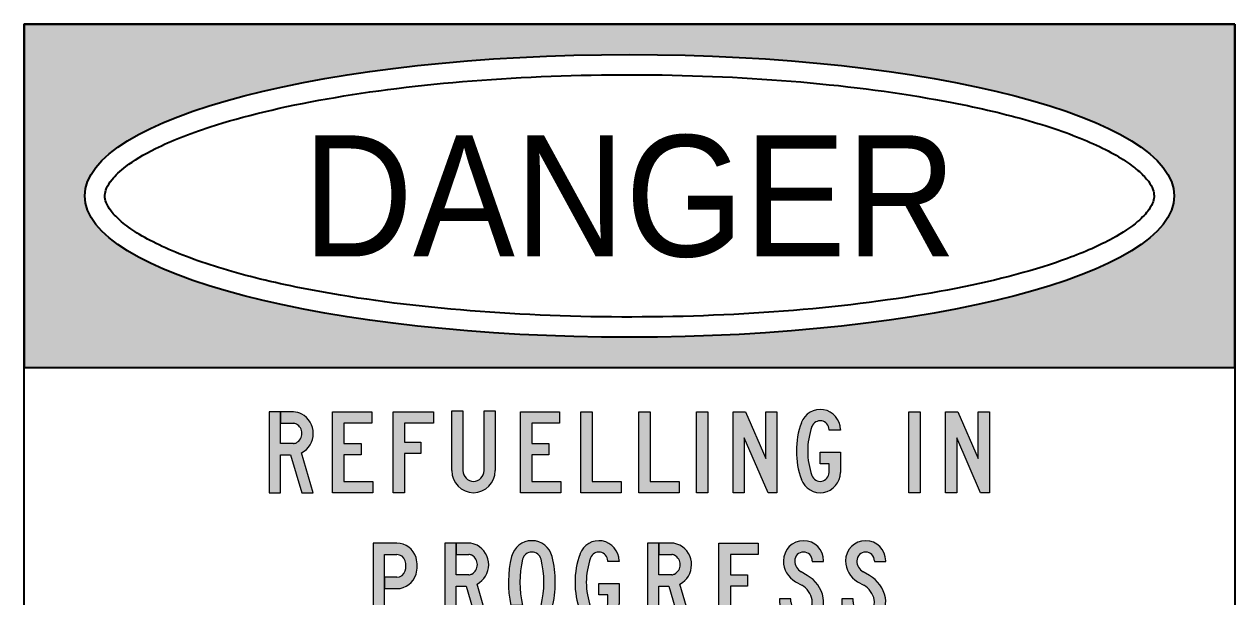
# Model space of a CAD drawing. Extents: x -61 to 59, y -23 to 91.
# Drawn here: x -60.6 to 59.4, y 34.2 to 90.9 of the extents above; entities that cross this region are included whole.
import ezdxf
from ezdxf.enums import TextEntityAlignment as Align

# ---------------------------------------------------------------- set-up
doc = ezdxf.new("R2010")
doc.units = 0
doc.header["$MEASUREMENT"] = 0
doc.layers.add('GSBWFILL', color=1, linetype='CONTINUOUS', lineweight=0)
doc.layers.add('GSOUTLINE', color=7, linetype='CONTINUOUS', lineweight=0)
doc.layers.add('L25', color=1, linetype='CONTINUOUS')
doc.layers.add('T25', color=1, linetype='CONTINUOUS')
doc.layers.get('GSOUTLINE').off()
doc.styles.add('SWIS721', font='swissko.ttf')

# ---------------------------------------------------------------- blocks, each defined once
blk = doc.blocks.new('*U52')
at = {"layer": 'GSBWFILL'}
h = blk.add_hatch(color=256, dxfattribs=at)
edge = h.paths.add_edge_path()
edge.add_line((28.12400000000048, 93.75), (53.12400000000042, 93.75))
edge.add_line((53.12400000000042, 93.75), (80.62399999999981, 0))
edge.add_line((80.62399999999981, 0), (109.3739999999999, 0))
edge.add_line((109.3739999999999, 0), (80.37800000000011, 98.7860000000001))
edge.add_arc((54.99970211381299, 146.8747397119776), 54.3744874981491, 297.8223534586627, 421.9431393860697)
edge.add_arc((59.99799981885198, 156.249499275654), 43.75050077016531, 61.94511506549598, 89.99737777936558)
edge.add_line((60.0000021210603, 200.0000000000002), (28.13400000000049, 200.0000000000002))
edge.add_line((28.13400000000049, 200.0000000000002), (28.13400000000049, 171.8740000000003))
edge.add_line((28.13400000000049, 171.8740000000003), (60.00000000000011, 171.8740000000003))
edge.add_arc((60.00199962129982, 156.2494984849566), 15.62450164299929, 61.898605483845415, 90.00733270500581, ccw=False)
edge.add_arc((54.99973312809588, 146.8745000000001), 26.25056676324898, -61.9059434960983, 61.90594057108291, ccw=False)
edge.add_arc((60.00200007653181, 137.4994996941184), 15.62449982213205, 269.99266562478243, 298.1013912745867, ccw=False)
edge.add_line((60.00000000000011, 121.8750000000002), (28.12400000000051, 121.874))
edge.add_line((28.12400000000051, 121.874), (28.12400000000051, 200.0000000000002))
edge.add_line((28.12400000000051, 200.0000000000002), (0, 200.0000000000002))
edge.add_line((0, 200.0000000000002), (0, 0))
edge.add_line((0, 0), (28.12400000000048, 0))
edge.add_line((28.12400000000048, 0), (28.12400000000048, 93.75))
blk.add_lwpolyline([(28.12400000000048, 93.75), (53.12400000000042, 93.75), (80.62399999999981, 0), (109.3739999999999, 0), (80.37800000000011, 98.7860000000001, 0.6015781491112284), (80.5746103417167, 194.8592055297887, 0.1230160444252775), (60.0000021210603, 200.0000000000002), (28.13400000000049, 200.0000000000002), (28.13400000000049, 171.8740000000003), (60.00000000000011, 171.8740000000003, -0.1232661532492189), (67.36166098909486, 170.0321120304157, -0.5997440187646887), (67.36165980687214, 123.7168873384939, -0.1232661462887055), (60.00000000000011, 121.8750000000002), (28.12400000000051, 121.874), (28.12400000000051, 200.0000000000002), (0, 200.0000000000002), (0, 0), (28.12400000000048, 0)], format="xyb", close=True, dxfattribs=at)
blk = doc.blocks.new('*U53')
at = {"layer": 'GSBWFILL'}
blk.add_hatch(color=256, dxfattribs=at).paths.add_polyline_path([(0, 0), (0, 200.0000000000002), (96.874, 200.0000000000002), (96.874, 171.8739999999999), (28.124, 171.8739999999999), (28.124, 121.874), (70.31200000000001, 121.874), (70.31200000000001, 93.75), (28.124, 93.75), (28.124, 28.1240000000001), (100, 28.1240000000001), (100, 0)])
blk.add_lwpolyline([(0, 0), (0, 200.0000000000002), (96.874, 200.0000000000002), (96.874, 171.8739999999999), (28.124, 171.8739999999999), (28.124, 121.874), (70.31200000000001, 121.874), (70.31200000000001, 93.75), (28.124, 93.75), (28.124, 28.1240000000001), (100, 28.1240000000001), (100, 0), (0, 0)], close=True, dxfattribs=at)
blk = doc.blocks.new('*U54')
at = {"layer": 'GSBWFILL'}
blk.add_hatch(color=256, dxfattribs=at).paths.add_polyline_path([(0, 0), (0, 199.9999999999997), (100, 199.9999999999997), (100, 171.8739999999999), (28.124, 171.8739999999999), (28.124, 125), (68.75, 125), (68.75, 96.8740000000001), (28.124, 96.8740000000001), (28.124, 0)])
blk.add_lwpolyline([(0, 0), (0, 199.9999999999997), (100, 199.9999999999997), (100, 171.8739999999999), (28.124, 171.8739999999999), (28.124, 125), (68.75, 125), (68.75, 96.8740000000001), (28.124, 96.8740000000001), (28.124, 0), (0, 0)], close=True, dxfattribs=at)
blk = doc.blocks.new('*U55')
at = {"layer": 'GSBWFILL'}
h = blk.add_hatch(color=256, dxfattribs=at)
edge = h.paths.add_edge_path()
edge.add_line((0.9999999999999001, 203.1260000000006), (29.1239999999999, 203.1260000000006))
edge.add_line((29.1239999999999, 203.1260000000006), (29.1228984168863, 54.68871981242711))
edge.add_arc((55.686449208443, 54.68835990621381), 26.56355079399486, 179.9992237066798, 359.9992237066797)
edge.add_line((82.2499999999997, 54.6880000000005), (82.2499999999997, 203.1260000000006))
edge.add_line((82.2499999999997, 203.1260000000006), (110.3740000000002, 203.1260000000006))
edge.add_line((110.3740000000002, 203.1260000000006), (110.3728984168861, 54.68871981242711))
edge.add_arc((55.686449208443, 54.68835990621382), 54.68644920962742, -179.99962292108285, 0.0003770789169834643, ccw=False)
edge.add_line((0.9999999999999001, 54.6880000000005), (0.9999999999999001, 203.1260000000006))
blk.add_lwpolyline([(0.9999999999999001, 203.1260000000006), (29.1239999999999, 203.1260000000006), (29.1228984168863, 54.6887198124271, 0.9999999999999998), (82.2499999999997, 54.6880000000005), (82.2499999999997, 203.1260000000006), (110.3740000000002, 203.1260000000006), (110.3728984168861, 54.6887198124271, -0.9999999999999998), (0.9999999999999001, 54.6880000000005), (0.9999999999999001, 203.1260000000006)], format="xyb", close=True, dxfattribs=at)
blk = doc.blocks.new('*U56')
at = {"layer": 'GSBWFILL'}
blk.add_hatch(color=256, dxfattribs=at).paths.add_polyline_path([(0, 0), (0, 200.0000000000002), (96.874, 200.0000000000002), (96.874, 171.8739999999999), (28.124, 171.8739999999999), (28.124, 121.874), (70.31200000000001, 121.874), (70.31200000000001, 93.75), (28.124, 93.75), (28.124, 28.1240000000001), (100, 28.1240000000001), (100, 0)])
blk.add_lwpolyline([(0, 0), (0, 200.0000000000002), (96.874, 200.0000000000002), (96.874, 171.8739999999999), (28.124, 171.8739999999999), (28.124, 121.874), (70.31200000000001, 121.874), (70.31200000000001, 93.75), (28.124, 93.75), (28.124, 28.1240000000001), (100, 28.1240000000001), (100, 0), (0, 0)], close=True, dxfattribs=at)
blk = doc.blocks.new('*U57')
at = {"layer": 'GSBWFILL'}
blk.add_hatch(color=256, dxfattribs=at).paths.add_polyline_path([(0, 0), (0, 200.0000000000002), (28.1240000000001, 200.0000000000002), (28.1240000000001, 28.1240000000001), (100.0000000000001, 28.1240000000001), (100.0000000000001, 0)])
blk.add_lwpolyline([(0, 0), (0, 200.0000000000002), (28.1240000000001, 200.0000000000002), (28.1240000000001, 28.1240000000001), (100.0000000000001, 28.1240000000001), (100.0000000000001, 0), (0, 0)], close=True, dxfattribs=at)
blk = doc.blocks.new('*U58')
at = {"layer": 'GSBWFILL'}
blk.add_hatch(color=256, dxfattribs=at).paths.add_polyline_path([(0, 0), (0, 200.0000000000002), (28.1240000000001, 200.0000000000002), (28.1240000000001, 28.1240000000001), (100.0000000000001, 28.1240000000001), (100.0000000000001, 0)])
blk.add_lwpolyline([(0, 0), (0, 200.0000000000002), (28.1240000000001, 200.0000000000002), (28.1240000000001, 28.1240000000001), (100.0000000000001, 28.1240000000001), (100.0000000000001, 0), (0, 0)], close=True, dxfattribs=at)
blk = doc.blocks.new('*U59')
at = {"layer": 'GSBWFILL'}
blk.add_hatch(color=256, dxfattribs=at).paths.add_polyline_path([(28.1239999999999, 200.0000000000002), (0, 200.0000000000002), (0, 0), (28.1239999999999, 0)])
blk.add_lwpolyline([(0, 0), (0, 200.0000000000002), (28.1239999999999, 200.0000000000002), (28.1239999999999, 0)], close=True, dxfattribs=at)
blk = doc.blocks.new('*U60')
at = {"layer": 'GSBWFILL'}
blk.add_hatch(color=256, dxfattribs=at).paths.add_polyline_path([(0, 0), (0, 200.0000000000002), (30.6979999999999, 200.0000000000002), (81.2500000000001, 84.4540000000001), (81.2500000000001, 200.0000000000002), (109.3739999999999, 200.0000000000002), (109.3739999999999, 0), (87.5000000000002, 0), (28.1239999999998, 135.7140000000001), (28.1239999999998, 0)])
blk.add_lwpolyline([(0, 0), (0, 200.0000000000002), (30.6979999999999, 200.0000000000002), (81.2500000000001, 84.4540000000001), (81.2500000000001, 200.0000000000002), (109.3739999999999, 200.0000000000002), (109.3739999999999, 0), (87.5000000000002, 0), (28.1239999999998, 135.7140000000001), (28.1239999999998, 0), (0, 0)], close=True, dxfattribs=at)
blk = doc.blocks.new('*U61')
at = {"layer": 'GSBWFILL'}
h = blk.add_hatch(color=256, dxfattribs=at)
edge = h.paths.add_edge_path()
edge.add_line((109.374, 154.6880000000002), (81.25, 154.6880000000002))
edge.add_line((81.25, 154.6880000000002), (81.2482031662278, 156.2497186400935))
edge.add_arc((59.37320316622779, 156.2497186400935), 21.87500000000001, 0, 160.6384)
edge.add_line((38.7353424213837, 163.5019134028135), (38.8201795268627, 163.7381393555617))
edge.add_arc((205.2072031662285, 103.1257186400935), 177.0833340000007, 159.9840388888889, 200.0159583333333)
edge.add_line((38.8201765882898, 42.5133059912959), (38.7353420697874, 42.7475248779254))
edge.add_arc((59.37407749430912, 50.00001310968128), 21.87592250569482, 199.3615656641031, 359.9999656641031)
edge.add_line((81.25, 49.9999999999998), (81.25, 71.8760000000001))
edge.add_line((81.25, 71.8760000000001), (59.374, 71.8760000000001))
edge.add_line((59.374, 71.8760000000001), (59.374, 100.006))
edge.add_line((59.374, 100.006), (109.374, 100.006))
edge.add_line((109.374, 100.006), (109.3732031662277, 49.9997162160253))
edge.add_arc((59.37320316622774, 49.9997186400936), 50.00000000000002, 199.3615972222223, 359.99999722222236, ccw=False)
edge.add_line((12.2009492315069, 33.4232757551374), (12.3940018783393, 32.8866287244933))
edge.add_arc((205.2072031662286, 103.1257186400936), 205.2083340000008, 159.9840388888889, 200.0159583333333, ccw=False)
edge.add_line((12.3940052836267, 173.3648179035416), (12.2009500351556, 172.826163812025))
edge.add_arc((59.37362558146174, 156.2497913548051), 50.00037441897359, 0.00023908799130367697, 160.6386390879913, ccw=False)
edge.add_line((109.374, 156.25), (109.374, 154.6880000000002))
blk.add_lwpolyline([(109.374, 154.6880000000002), (81.25, 154.6880000000002), (81.2482031662278, 156.2497186400935, 0.843857579643712), (38.7353424213837, 163.5019134028135), (38.8201795268627, 163.7381393555617, 0.1764705893091603), (38.8201765882898, 42.5133059912959), (38.7353420697874, 42.7475248779254, 0.843857579643712), (81.25, 49.9999999999998), (81.25, 71.8760000000001), (59.374, 71.8760000000001), (59.374, 100.006), (109.374, 100.006), (109.3732031662277, 49.9997162160253, -0.843857579643712), (12.2009492315069, 33.4232757551374), (12.3940018783393, 32.8866287244933, -0.1764705893091603), (12.3940052836267, 173.3648179035416), (12.2009500351556, 172.826163812025, -0.843857579643712), (109.374, 156.25), (109.374, 154.6880000000002)], format="xyb", close=True, dxfattribs=at)
blk = doc.blocks.new('*U62')
at = {"layer": 'GSBWFILL'}
blk.add_hatch(color=256, dxfattribs=at).paths.add_polyline_path([(28.1239999999999, 200.0000000000002), (0, 200.0000000000002), (0, 0), (28.1239999999999, 0)])
blk.add_lwpolyline([(0, 0), (0, 200.0000000000002), (28.1239999999999, 200.0000000000002), (28.1239999999999, 0)], close=True, dxfattribs=at)
blk = doc.blocks.new('*U63')
at = {"layer": 'GSBWFILL'}
blk.add_hatch(color=256, dxfattribs=at).paths.add_polyline_path([(0, 0), (0, 200.0000000000002), (30.6979999999999, 200.0000000000002), (81.2500000000001, 84.4540000000001), (81.2500000000001, 200.0000000000002), (109.3739999999999, 200.0000000000002), (109.3739999999999, 0), (87.5000000000002, 0), (28.1239999999998, 135.7140000000001), (28.1239999999998, 0)])
blk.add_lwpolyline([(0, 0), (0, 200.0000000000002), (30.6979999999999, 200.0000000000002), (81.2500000000001, 84.4540000000001), (81.2500000000001, 200.0000000000002), (109.3739999999999, 200.0000000000002), (109.3739999999999, 0), (87.5000000000002, 0), (28.1239999999998, 135.7140000000001), (28.1239999999998, 0), (0, 0)], close=True, dxfattribs=at)
blk = doc.blocks.new('*U66')
at = {"layer": 'GSBWFILL'}
h = blk.add_hatch(color=256, dxfattribs=at)
edge = h.paths.add_edge_path()
edge.add_line((28.12400029654383, 115.6239996703906), (28.12400029654383, 171.8739996703905))
edge.add_line((28.12400029654383, 171.8739996703905), (58.46200029654386, 171.8739996703905))
edge.add_arc((58.46267111694192, 149.9994996703903), 21.8745000102861, 16.60330707685239, 90.00175707685241, ccw=False)
edge.add_line((79.42513754186436, 156.2499998170991), (79.42627478718445, 156.2499999638079))
edge.add_arc((37.50000029654309, 143.7499996703902), 43.75000000000055, -16.601549999999975, 16.601549999999975, ccw=False)
edge.add_line((79.42627478718445, 131.2499993769725), (79.42513754186436, 131.2499995236814))
edge.add_arc((58.46200029654398, 137.4999996703903), 21.87499999999999, 269.99999999999966, 343.3984499999997, ccw=False)
edge.add_line((58.46200029654386, 115.6249996703903), (28.13400000000049, 115.6240000000004))
edge.add_line((28.13400000000049, 115.6240000000004), (28.13400000000049, 87.4999999999999))
edge.add_line((28.13400000000049, 87.4999999999999), (58.46200000000051, 87.4999999999999))
edge.add_arc((58.46200000000059, 137.4999999999997), 49.99999999999982, 269.9999999999999, 343.3984499999999)
edge.add_line((106.3777422750185, 123.2142853789511), (106.3788795203386, 123.2142852322426))
edge.add_arc((37.50000000000009, 143.75), 71.87499999999997, 343.39845, 376.60155)
edge.add_line((106.3788795203386, 164.2857147677574), (106.3777422750185, 164.2857146210486))
edge.add_arc((58.46200000000032, 150.0000000000002), 50.00000000000002, 16.60154999999976, 89.99999999999979)
edge.add_line((58.46200000000051, 200.0000000000002), (0, 200.0000000000002))
edge.add_line((0, 200.0000000000002), (0, 0))
edge.add_line((0, 0), (28.12400000000048, 0))
edge.add_line((28.12400000000048, 0), (28.12400000000048, 87.4999999999999))
edge.add_line((28.12400000000048, 87.4999999999999), (28.12400000000048, 115.6240000000004))
edge.add_line((28.12400000000048, 115.6240000000004), (28.12400029654383, 115.6239996703906))
at = {"layer": 'GSBWFILL', "flags": 128}
blk.add_lwpolyline([(28.12400029654383, 115.6239996703906), (28.12400029654383, 171.8739996703905), (58.46200029654386, 171.8739996703905, -0.3316792646261971), (79.42513754186436, 156.2499998170991), (79.42627478718445, 156.2499999638079, -0.145898037324009), (79.42627478718445, 131.2499993769725), (79.42513754186436, 131.2499995236814, -0.3316792646261971), (58.46200029654386, 115.6249996703903), (28.13400000000049, 115.6240000000004), (28.13400000000049, 87.4999999999999), (58.46200000000051, 87.4999999999999, 0.3316792646261971), (106.3777422750185, 123.2142853789511), (106.3788795203386, 123.2142852322426, 0.145898037324009), (106.3788795203386, 164.2857147677574), (106.3777422750185, 164.2857146210486, 0.3316792646261971), (58.46200000000051, 200.0000000000002), (0, 200.0000000000002), (0, 0), (28.12400000000048, 0), (28.12400000000048, 87.4999999999999), (28.12400000000048, 115.6240000000004)], format="xyb", close=True, dxfattribs=at)
blk = doc.blocks.new('*U67')
at = {"layer": 'GSBWFILL'}
h = blk.add_hatch(color=256, dxfattribs=at)
edge = h.paths.add_edge_path()
edge.add_line((28.12400000000048, 93.75), (53.12400000000042, 93.75))
edge.add_line((53.12400000000042, 93.75), (80.62399999999981, 0))
edge.add_line((80.62399999999981, 0), (109.3739999999999, 0))
edge.add_line((109.3739999999999, 0), (80.37800000000011, 98.7860000000001))
edge.add_arc((54.99970211381299, 146.8747397119776), 54.3744874981491, 297.8223534586627, 421.9431393860697)
edge.add_arc((59.99799981885198, 156.249499275654), 43.75050077016531, 61.94511506549598, 89.99737777936558)
edge.add_line((60.0000021210603, 200.0000000000002), (28.13400000000049, 200.0000000000002))
edge.add_line((28.13400000000049, 200.0000000000002), (28.13400000000049, 171.8740000000003))
edge.add_line((28.13400000000049, 171.8740000000003), (60.00000000000011, 171.8740000000003))
edge.add_arc((60.00199962129982, 156.2494984849566), 15.62450164299929, 61.898605483845415, 90.00733270500581, ccw=False)
edge.add_arc((54.99973312809588, 146.8745000000001), 26.25056676324898, -61.9059434960983, 61.90594057108291, ccw=False)
edge.add_arc((60.00200007653181, 137.4994996941184), 15.62449982213205, 269.99266562478243, 298.1013912745867, ccw=False)
edge.add_line((60.00000000000011, 121.8750000000002), (28.12400000000051, 121.874))
edge.add_line((28.12400000000051, 121.874), (28.12400000000051, 200.0000000000002))
edge.add_line((28.12400000000051, 200.0000000000002), (0, 200.0000000000002))
edge.add_line((0, 200.0000000000002), (0, 0))
edge.add_line((0, 0), (28.12400000000048, 0))
edge.add_line((28.12400000000048, 0), (28.12400000000048, 93.75))
blk.add_lwpolyline([(28.12400000000048, 93.75), (53.12400000000042, 93.75), (80.62399999999981, 0), (109.3739999999999, 0), (80.37800000000011, 98.7860000000001, 0.6015781491112284), (80.5746103417167, 194.8592055297887, 0.1230160444252775), (60.0000021210603, 200.0000000000002), (28.13400000000049, 200.0000000000002), (28.13400000000049, 171.8740000000003), (60.00000000000011, 171.8740000000003, -0.1232661532492189), (67.36166098909486, 170.0321120304157, -0.5997440187646887), (67.36165980687214, 123.7168873384939, -0.1232661462887055), (60.00000000000011, 121.8750000000002), (28.12400000000051, 121.874), (28.12400000000051, 200.0000000000002), (0, 200.0000000000002), (0, 0), (28.12400000000048, 0)], format="xyb", close=True, dxfattribs=at)
blk = doc.blocks.new('*U68')
at = {"layer": 'GSBWFILL'}
h = blk.add_hatch(color=256, dxfattribs=at)
edge = h.paths.add_edge_path()
edge.add_line((35.05291678903791, 45.9649498633832), (6.180793158136076, 45.96494986338335))
edge.add_arc((267.3820000000007, 103.1269800703397), 267.3828120000005, 192.3441670152492, 193.8224499999999)
edge.add_line((7.742395930022905, 39.2454948699101), (7.742000000000387, 39.2440000000005))
edge.add_line((7.742000000000387, 39.2440000000005), (7.742000000000387, 39.2420000000007))
edge.add_line((7.742000000000387, 39.2420000000007), (7.742712355714304, 39.2439768215467))
edge.add_arc((57.81199999999996, 51.56298007034026), 51.56250000000003, 193.8224527777777, 346.1775444444444)
edge.add_line((107.8812870470434, 39.2439743941191), (107.883597875853, 39.2454696945439))
edge.add_arc((-151.7560000000011, 103.1269800703395), 267.3828120000014, 346.1775444444447, 373.8224500000002)
edge.add_line((107.8836040699775, 167.0084652707704), (107.8812876442856, 167.007983319134))
edge.add_arc((57.81178249767049, 154.6891941821011), 51.56266004997801, 13.82216400728699, 166.1772556739537)
edge.add_arc((267.3820000000007, 103.1269800703405), 267.3828120000006, 166.1775444444445, 192.3419734748672)
edge.add_line((6.178604929701736, 45.97494986338324), (35.0504566554688, 45.97494986338334))
edge.add_arc((267.3811297653451, 103.1260960551201), 239.2567557640065, 166.1773886657278, 193.8198280775714, ccw=False)
edge.add_arc((57.81155161296887, 154.6888109392059), 23.43710500731031, 13.821789396539884, 166.1768810632066, ccw=False)
edge.add_line((80.5700000000003, 160.288), (80.57400000000037, 160.288))
edge.add_line((80.57400000000037, 160.288), (80.57308321096257, 160.2890102772978))
edge.add_arc((-151.7559999999995, 103.1269800703398), 239.257812, -13.822455555555393, 13.822450000000117, ccw=False)
edge.add_line((80.5730776683749, 45.9649273361196), (80.57076683956521, 45.9634320356948))
edge.add_arc((57.81200000000004, 51.5629800703407), 23.43749999999996, 193.822452777778, 346.17754444444466, ccw=False)
edge.add_line((35.0532328889612, 45.9634331390708), (35.05291678903791, 45.9649498633832))
at = {"layer": 'GSBWFILL', "flags": 128}
blk.add_lwpolyline([(35.05291678903791, 45.9649498633832), (6.180793158136078, 45.96494986338335, 0.006450315796307646), (7.742395930022905, 39.2454948699101), (7.742000000000387, 39.2440000000005), (7.742000000000387, 39.2420000000007), (7.742712355714304, 39.2439768215467, 0.7837837847893934), (107.8812870470434, 39.2439743941191), (107.883597875853, 39.2454696945439, 0.1212121082816187), (107.8836040699775, 167.0084652707704), (107.8812876442856, 167.007983319134, 0.7837837847893927), (7.742402124147507, 167.0084904461362, 0.1146624383727966), (6.178604929701736, 45.97494986338324), (35.0504566554688, 45.97494986338334, -0.121201189615453), (35.05323316043479, 160.2885281049864, -0.7837837847893927), (80.5700000000003, 160.288), (80.57400000000037, 160.288), (80.57308321096257, 160.2890102772978, -0.1212121082816187), (80.5730776683749, 45.9649273361196), (80.57076683956521, 45.9634320356948, -0.7837837847893927), (35.0532328889612, 45.9634331390708)], format="xyb", close=True, dxfattribs=at)
blk = doc.blocks.new('*U69')
at = {"layer": 'GSBWFILL'}
h = blk.add_hatch(color=256, dxfattribs=at)
edge = h.paths.add_edge_path()
edge.add_line((109.374, 154.6880000000002), (81.25, 154.6880000000002))
edge.add_line((81.25, 154.6880000000002), (81.2482031662278, 156.2497186400935))
edge.add_arc((59.37320316622779, 156.2497186400935), 21.87500000000001, 0, 160.6384)
edge.add_line((38.7353424213837, 163.5019134028135), (38.8201795268627, 163.7381393555617))
edge.add_arc((205.2072031662285, 103.1257186400935), 177.0833340000007, 159.9840388888889, 200.0159583333333)
edge.add_line((38.8201765882898, 42.5133059912959), (38.7353420697874, 42.7475248779254))
edge.add_arc((59.37407749430912, 50.00001310968128), 21.87592250569482, 199.3615656641031, 359.9999656641031)
edge.add_line((81.25, 49.9999999999998), (81.25, 71.8760000000001))
edge.add_line((81.25, 71.8760000000001), (59.374, 71.8760000000001))
edge.add_line((59.374, 71.8760000000001), (59.374, 100.006))
edge.add_line((59.374, 100.006), (109.374, 100.006))
edge.add_line((109.374, 100.006), (109.3732031662277, 49.9997162160253))
edge.add_arc((59.37320316622774, 49.9997186400936), 50.00000000000002, 199.3615972222223, 359.99999722222236, ccw=False)
edge.add_line((12.2009492315069, 33.4232757551374), (12.3940018783393, 32.8866287244933))
edge.add_arc((205.2072031662286, 103.1257186400936), 205.2083340000008, 159.9840388888889, 200.0159583333333, ccw=False)
edge.add_line((12.3940052836267, 173.3648179035416), (12.2009500351556, 172.826163812025))
edge.add_arc((59.37362558146174, 156.2497913548051), 50.00037441897359, 0.00023908799130367697, 160.6386390879913, ccw=False)
edge.add_line((109.374, 156.25), (109.374, 154.6880000000002))
blk.add_lwpolyline([(109.374, 154.6880000000002), (81.25, 154.6880000000002), (81.2482031662278, 156.2497186400935, 0.843857579643712), (38.7353424213837, 163.5019134028135), (38.8201795268627, 163.7381393555617, 0.1764705893091603), (38.8201765882898, 42.5133059912959), (38.7353420697874, 42.7475248779254, 0.843857579643712), (81.25, 49.9999999999998), (81.25, 71.8760000000001), (59.374, 71.8760000000001), (59.374, 100.006), (109.374, 100.006), (109.3732031662277, 49.9997162160253, -0.843857579643712), (12.2009492315069, 33.4232757551374), (12.3940018783393, 32.8866287244933, -0.1764705893091603), (12.3940052836267, 173.3648179035416), (12.2009500351556, 172.826163812025, -0.843857579643712), (109.374, 156.25), (109.374, 154.6880000000002)], format="xyb", close=True, dxfattribs=at)
blk = doc.blocks.new('*U70')
at = {"layer": 'GSBWFILL'}
h = blk.add_hatch(color=256, dxfattribs=at)
edge = h.paths.add_edge_path()
edge.add_line((28.12400000000048, 93.75), (53.12400000000042, 93.75))
edge.add_line((53.12400000000042, 93.75), (80.62399999999981, 0))
edge.add_line((80.62399999999981, 0), (109.3739999999999, 0))
edge.add_line((109.3739999999999, 0), (80.37800000000011, 98.7860000000001))
edge.add_arc((54.99970211381299, 146.8747397119776), 54.3744874981491, 297.8223534586627, 421.9431393860697)
edge.add_arc((59.99799981885198, 156.249499275654), 43.75050077016531, 61.94511506549598, 89.99737777936558)
edge.add_line((60.0000021210603, 200.0000000000002), (28.13400000000049, 200.0000000000002))
edge.add_line((28.13400000000049, 200.0000000000002), (28.13400000000049, 171.8740000000003))
edge.add_line((28.13400000000049, 171.8740000000003), (60.00000000000011, 171.8740000000003))
edge.add_arc((60.00199962129982, 156.2494984849566), 15.62450164299929, 61.898605483845415, 90.00733270500581, ccw=False)
edge.add_arc((54.99973312809588, 146.8745000000001), 26.25056676324898, -61.9059434960983, 61.90594057108291, ccw=False)
edge.add_arc((60.00200007653181, 137.4994996941184), 15.62449982213205, 269.99266562478243, 298.1013912745867, ccw=False)
edge.add_line((60.00000000000011, 121.8750000000002), (28.12400000000051, 121.874))
edge.add_line((28.12400000000051, 121.874), (28.12400000000051, 200.0000000000002))
edge.add_line((28.12400000000051, 200.0000000000002), (0, 200.0000000000002))
edge.add_line((0, 200.0000000000002), (0, 0))
edge.add_line((0, 0), (28.12400000000048, 0))
edge.add_line((28.12400000000048, 0), (28.12400000000048, 93.75))
blk.add_lwpolyline([(28.12400000000048, 93.75), (53.12400000000042, 93.75), (80.62399999999981, 0), (109.3739999999999, 0), (80.37800000000011, 98.7860000000001, 0.6015781491112284), (80.5746103417167, 194.8592055297887, 0.1230160444252775), (60.0000021210603, 200.0000000000002), (28.13400000000049, 200.0000000000002), (28.13400000000049, 171.8740000000003), (60.00000000000011, 171.8740000000003, -0.1232661532492189), (67.36166098909486, 170.0321120304157, -0.5997440187646887), (67.36165980687214, 123.7168873384939, -0.1232661462887055), (60.00000000000011, 121.8750000000002), (28.12400000000051, 121.874), (28.12400000000051, 200.0000000000002), (0, 200.0000000000002), (0, 0), (28.12400000000048, 0)], format="xyb", close=True, dxfattribs=at)
blk = doc.blocks.new('*U71')
at = {"layer": 'GSBWFILL'}
blk.add_hatch(color=256, dxfattribs=at).paths.add_polyline_path([(0, 0), (0, 200.0000000000002), (96.874, 200.0000000000002), (96.874, 171.8739999999999), (28.124, 171.8739999999999), (28.124, 121.874), (70.31200000000001, 121.874), (70.31200000000001, 93.75), (28.124, 93.75), (28.124, 28.1240000000001), (100, 28.1240000000001), (100, 0)])
blk.add_lwpolyline([(0, 0), (0, 200.0000000000002), (96.874, 200.0000000000002), (96.874, 171.8739999999999), (28.124, 171.8739999999999), (28.124, 121.874), (70.31200000000001, 121.874), (70.31200000000001, 93.75), (28.124, 93.75), (28.124, 28.1240000000001), (100, 28.1240000000001), (100, 0), (0, 0)], close=True, dxfattribs=at)
blk = doc.blocks.new('*U72')
at = {"layer": 'GSBWFILL'}
h = blk.add_hatch(color=256, dxfattribs=at)
edge = h.paths.add_edge_path()
edge.add_arc((54.68780232077732, 54.68790627796179), 54.68730232085753, 179.9999018076036, 370.9414851409369)
edge.add_arc((28.60835818646245, 49.64702562718677), 81.24945365804601, 10.94092116889016, 60.33579894666793)
edge.add_line((68.8200000000001, 120.2480000000006), (53.2861950600516, 129.0954170063423))
edge.add_arc((68.75149999999996, 156.2508601826985), 31.25050001183821, 180.0015770895889, 240.3380409784777, ccw=False)
edge.add_arc((59.37649999999995, 156.2500000000004), 21.87549999999975, 0, 180, ccw=False)
edge.add_line((81.2519999999997, 156.2500000000004), (81.2519999999997, 154.6880000000002))
edge.add_line((81.2519999999997, 154.6880000000002), (109.3760000000001, 154.6880000000002))
edge.add_line((109.3760000000001, 154.6880000000002), (109.3760000000001, 156.2500000000004))
edge.add_arc((59.3764999999999, 156.2500000000004), 49.9995000000002, 0, 180)
edge.add_arc((68.75176613471832, 156.2490189385221), 59.37476614282377, 179.9990532900455, 240.3355171789344)
edge.add_line((39.3660000000002, 104.6560000000003), (54.8998706359472, 95.8087898145532))
edge.add_arc((28.60842971900648, 49.64570504212553), 53.12504363476164, 10.942143487956173, 60.337021265733995, ccw=False)
edge.add_arc((54.68824999999995, 54.68802394364195), 26.56225000001084, -179.9999483526584, 10.941634980675019, ccw=False)
edge.add_line((28.1259999999999, 54.6880000000005), (28.1259999999999, 62.5000000000005))
edge.add_line((28.1259999999999, 62.5000000000005), (0.00199999999979994, 62.5000000000005))
edge.add_line((0.0019999999998, 62.5000000000005), (0.0005000000001000001, 54.6880000000005))
blk.add_lwpolyline([(0.0005000000001000001, 54.6880000000005, 1.100350479527951), (108.380973721454, 65.06790531796281, 0.2189261639632448), (68.8200000000001, 120.2480000000006), (53.2861950600516, 129.0954170063423, -0.2695233183404467), (37.5010000000002, 156.2500000000004, -0.9999999999999998), (81.2519999999997, 156.2500000000004), (81.2519999999997, 154.6880000000002), (109.3760000000001, 154.6880000000002), (109.3760000000001, 156.2500000000004, 0.9999999999999998), (9.3769999999997, 156.2500000000004, 0.2695233183404467), (39.3660000000002, 104.6560000000003), (54.8998706359472, 95.8087898145532, -0.2189261639632448), (80.7676260243215, 59.7297767385654, -1.100350479527951), (28.1259999999999, 54.6880000000005), (28.1259999999999, 62.5000000000005), (0.0019999999998, 62.5000000000005), (0.0005000000001000001, 54.6880000000005, 1.100350479527951)], format="xyb", close=True, dxfattribs=at)
blk = doc.blocks.new('*U73')
at = {"layer": 'GSBWFILL'}
h = blk.add_hatch(color=256, dxfattribs=at)
edge = h.paths.add_edge_path()
edge.add_arc((54.68780232077732, 54.68790627796179), 54.68730232085753, 179.9999018076036, 370.9414851409369)
edge.add_arc((28.60835818646245, 49.64702562718677), 81.24945365804601, 10.94092116889016, 60.33579894666793)
edge.add_line((68.8200000000001, 120.2480000000006), (53.2861950600516, 129.0954170063423))
edge.add_arc((68.75149999999996, 156.2508601826985), 31.25050001183821, 180.0015770895889, 240.3380409784777, ccw=False)
edge.add_arc((59.37649999999995, 156.2500000000004), 21.87549999999975, 0, 180, ccw=False)
edge.add_line((81.2519999999997, 156.2500000000004), (81.2519999999997, 154.6880000000002))
edge.add_line((81.2519999999997, 154.6880000000002), (109.3760000000001, 154.6880000000002))
edge.add_line((109.3760000000001, 154.6880000000002), (109.3760000000001, 156.2500000000004))
edge.add_arc((59.3764999999999, 156.2500000000004), 49.9995000000002, 0, 180)
edge.add_arc((68.75176613471832, 156.2490189385221), 59.37476614282377, 179.9990532900455, 240.3355171789344)
edge.add_line((39.3660000000002, 104.6560000000003), (54.8998706359472, 95.8087898145532))
edge.add_arc((28.60842971900648, 49.64570504212553), 53.12504363476164, 10.942143487956173, 60.337021265733995, ccw=False)
edge.add_arc((54.68824999999995, 54.68802394364195), 26.56225000001084, -179.9999483526584, 10.941634980675019, ccw=False)
edge.add_line((28.1259999999999, 54.6880000000005), (28.1259999999999, 62.5000000000005))
edge.add_line((28.1259999999999, 62.5000000000005), (0.00199999999979994, 62.5000000000005))
edge.add_line((0.0019999999998, 62.5000000000005), (0.0005000000001000001, 54.6880000000005))
blk.add_lwpolyline([(0.0005000000001000001, 54.6880000000005, 1.100350479527951), (108.380973721454, 65.06790531796281, 0.2189261639632448), (68.8200000000001, 120.2480000000006), (53.2861950600516, 129.0954170063423, -0.2695233183404467), (37.5010000000002, 156.2500000000004, -0.9999999999999998), (81.2519999999997, 156.2500000000004), (81.2519999999997, 154.6880000000002), (109.3760000000001, 154.6880000000002), (109.3760000000001, 156.2500000000004, 0.9999999999999998), (9.3769999999997, 156.2500000000004, 0.2695233183404467), (39.3660000000002, 104.6560000000003), (54.8998706359472, 95.8087898145532, -0.2189261639632448), (80.7676260243215, 59.7297767385654, -1.100350479527951), (28.1259999999999, 54.6880000000005), (28.1259999999999, 62.5000000000005), (0.0019999999998, 62.5000000000005), (0.0005000000001000001, 54.6880000000005, 1.100350479527951)], format="xyb", close=True, dxfattribs=at)
blk = doc.blocks.new('*U65')
at = {"layer": 'GSBWFILL', "color": 28, "yscale": 0.2}
for name, p, xscale, zscale in [('*U66', (0, 0), 0.1993142857142853, 0.1993142857142853), ('*U67', (35.40544217687079, 0), 0.1993142857142861, 0.1993142857142861), ('*U68', (67.00136054421773, 0), 0.2006455042624539, 0.2006455042624539), ('*U69', (99.99727891156476, 0), 0.1993161080329877, 0.1993161080329877), ('*U70', (135.9469387755103, 0), 0.1993142857142857, 0.1993142857142857), ('*U71', (171.3523809523811, 0), 0.2, 0.2), ('*U72', (201.4204081632654, 0), 0.1993124634289054, 0.1993124634289054), ('*U73', (232.2, 0), 0.1993124634289054, 0.1993124634289054)]:
    blk.add_blockref(name, p, dxfattribs=dict(at, xscale=xscale, zscale=zscale))
blk = doc.blocks.new('*U64')
at = {"layer": 'GSBWFILL'}
blk.add_blockref('*U65', (0, 0), dxfattribs=at)
blk = doc.blocks.new('MR_WSP-19')
at = {"layer": 'L25'}
h = blk.add_hatch(color=256, dxfattribs=at)
h.paths.add_polyline_path([(60, 90.00000000000006), (-60.00000000000004, 90.00000000000006), (-60.00000000000003, 56.00000000000006), (60, 56.00000000000006)])
edge = h.paths.add_edge_path(flags=16)
edge.add_ellipse((0, 73.00000000000006), major_axis=(-54, 0), ratio=0.2592592592592587, start_angle=0, end_angle=360)
for points in [[(60, 89.99999999999994), (59.99999999999997, -5.684341886080801e-14), (-59.99999999999999, 5.684341886080801e-14), (-60.00000000000004, 90.00000000000006)], [(60, 90.00000000000006), (-60.00000000000004, 90.00000000000006), (-60.00000000000003, 56.00000000000006), (60, 56.00000000000006)]]:
    blk.add_lwpolyline(points, close=True, dxfattribs=at)
blk.add_ellipse((0, 73.00000000000006), major_axis=(-54, 0), ratio=0.2592592592592587, dxfattribs=at)
blk.add_open_spline([(-52, 73.00000000000006), (-52, 72.79340073764962), (-51.96415598052403, 72.58387897470942), (-51.77405363021177, 72.08566528376633), (-51.61597453780519, 71.79801168521516), (-51.12242191644796, 71.15759795882161), (-50.78740201392907, 70.80687836878644), (-49.92981975875034, 70.07731910245855), (-49.40796733396968, 69.69869459042644), (-47.53483402720966, 68.53195939837093), (-45.8920103269574, 67.73895862471045), (-41.95021287228622, 66.23836481737516), (-39.65143185447602, 65.52868647781605), (-34.51456032793479, 64.23871139168119), (-31.67637188058194, 63.65795728204381), (-24.08075361632297, 62.40685082405173), (-19.06808354608597, 61.83547223362615), (-8.59944404273108, 61.1084512306922), (-3.144683171395371, 60.95273932217293), (7.69363300637184, 61.0723501448569), (13.07582834000121, 61.34767681205909), (23.25988972038593, 62.30192459939246), (28.06068040112598, 62.98099620997505), (36.61656581279644, 64.67103620569475), (40.37167526359406, 65.68362040513279), (45.13923841448184, 67.43172241875993), (46.63853841506648, 68.10068208462434), (48.89476617164792, 69.33937155630127), (49.73204527546582, 69.90812725313327), (50.85551253960128, 70.86555949438451), (51.22219136091942, 71.26499620757733), (51.68312194707795, 71.91330455406438), (51.8148379911753, 72.17452159674605), (51.97288313224777, 72.63106345139153), (52.00231604316147, 72.82606632866936), (51.99742623491878, 73.21492192167909), (51.96285126238391, 73.41317592121146), (51.78999371812878, 73.87841415318547), (51.64877802866278, 74.14471148513354), (51.21209539487279, 74.73721709688567), (50.9168440575566, 75.06177074576402), (50.16035946524289, 75.7398047470088), (49.69970998588531, 76.09302222518096), (48.00878359137863, 77.2088932390651), (46.49622787361341, 77.98193767992717), (42.84057004681642, 79.45539704062975), (40.69784209428536, 80.15794770657845), (35.88743379065932, 81.44706205839901), (33.21964740661952, 82.0341222721342), (25.97356399789356, 83.33232913259184), (21.12391664947506, 83.9474251926328), (10.92461855072781, 84.77825422071959), (5.576043052902207, 84.99408329641818), (-5.129322805510725, 85.00567485472419), (-10.4848364658537, 84.80143767706994), (-20.71135726068277, 83.99266029503445), (-25.58127719780356, 83.38803103911977), (-34.37999853842578, 81.83964613394716), (-38.3085442825257, 80.89489199927556), (-43.66168040724949, 79.15815978507607), (-45.47999233497353, 78.43222361116074), (-48.16808476530065, 77.09788406650864), (-49.15486224827666, 76.49479938077485), (-50.51064874006937, 75.46019965756506), (-50.96653639658092, 75.02064585507611), (-51.54831765081548, 74.30417573485062), (-51.72136782006214, 74.01406004122936), (-51.93870503935656, 73.50884409745214), (-51.98591296935402, 73.29535857700523), (-51.99913504507435, 73.06139247259108), (-52, 73.03069610561374), (-52, 73.00000000000006)], degree=3, knots=[0, 0, 0, 0, 0.09860419339453196, 0.09860419339453196, 0.1972083867890639, 0.1972083867890639, 0.2958125801835959, 0.2958125801835959, 0.3944167735781278, 0.3944167735781278, 0.5978797718616617, 0.5978797718616617, 0.8013427701451956, 0.8013427701451956, 1.004805768428729, 1.004805768428729, 1.309071772341873, 1.309071772341873, 1.613337776255017, 1.613337776255017, 1.91760378016816, 1.91760378016816, 2.221869784081304, 2.221869784081304, 2.526135787994447, 2.526135787994447, 2.700405752340129, 2.700405752340129, 2.84626952313839, 2.84626952313839, 2.959312008059191, 2.959312008059191, 3.05208240069407, 3.05208240069407, 3.144852793328949, 3.144852793328949, 3.237623185963827, 3.237623185963827, 3.330393578598706, 3.330393578598706, 3.423163971233584, 3.423163971233584, 3.515934363868463, 3.515934363868463, 3.713189055158089, 3.713189055158089, 3.910443746447715, 3.910443746447715, 4.107698437737341, 4.107698437737341, 4.407955502223334, 4.407955502223334, 4.708212566709328, 4.708212566709328, 5.008469631195322, 5.008469631195322, 5.308726695681315, 5.308726695681315, 5.608983760167309, 5.608983760167309, 5.801864739694171, 5.801864739694171, 5.955675291927952, 5.955675291927952, 6.075693942602967, 6.075693942602967, 6.172114417869827, 6.172114417869827, 6.268534893136688, 6.268534893136688, 6.283185307179586, 6.283185307179586, 6.283185307179586, 6.283185307179586], dxfattribs=at)
at = {"layer": 'GSBWFILL', "xscale": 0.2, "yscale": 0.2, "zscale": 0.2}
blk.add_blockref('*U64', (-25.40000000000001, 30.60000000000002), dxfattribs=at)
at = {"layer": 'GSOUTLINE', "color": 1, "yscale": 0.04000000000000001}
for name, p, xscale, zscale in [('*U52', (-35.70692642853567, 43.60000000000002), 0.03986285714285714, 0.03986285714285714), ('*U53', (-29.42692642853569, 43.60000000000002), 0.04000000000000001, 0.04000000000000001), ('*U55', (-17.66372642853568, 43.60000000000002), 0.03950205664377471, 0.03950205664377471), ('*U56', (-10.80772642853569, 43.60000000000002), 0.04000000000000001, 0.04000000000000001), ('*U57', (-4.810926428535709, 43.60000000000002), 0.04000000000000001, 0.04000000000000001), ('*U58', (0.9170735714643001, 43.60000000000002), 0.04000000000000001, 0.04000000000000001), ('*U59', (6.645073571464337, 43.60000000000002), 0.03982363817380203, 0.03982363817380203), ('*U60', (10.26107357146432, 43.60000000000002), 0.03986322160659762, 0.03986322160659762), ('*U61', (16.5410735714643, 43.60000000000002), 0.03986322160659754, 0.03986322160659754), ('*U62', (27.70107357146429, 43.60000000000002), 0.03982363817380203, 0.03982363817380203), ('*U63', (31.31707357146428, 43.60000000000002), 0.03986322160659762, 0.03986322160659762), ('*U54', (-23.43012642853571, 43.60000000000002), 0.04000000000000001, 0.04000000000000001)]:
    blk.add_blockref(name, p, dxfattribs=dict(at, xscale=xscale, zscale=zscale))
at = {"layer": 'L25', "style": 'SWIS721', "width": 0.8428737946381272}
blk.add_text('DANGER', height=12, dxfattribs=at).set_placement((-32.40000000000001, 67.00000000000006), (32.40000000000003, 67.00000000000006), align=Align.FIT)

msp = doc.modelspace()

# ---------------------------------------------------------------- block references
at = {"layer": 'T25'}
msp.add_blockref('MR_WSP-19', (-0.6152938788305846, 0.8605764055905638), dxfattribs=at)

doc.saveas('drawing.dxf')
